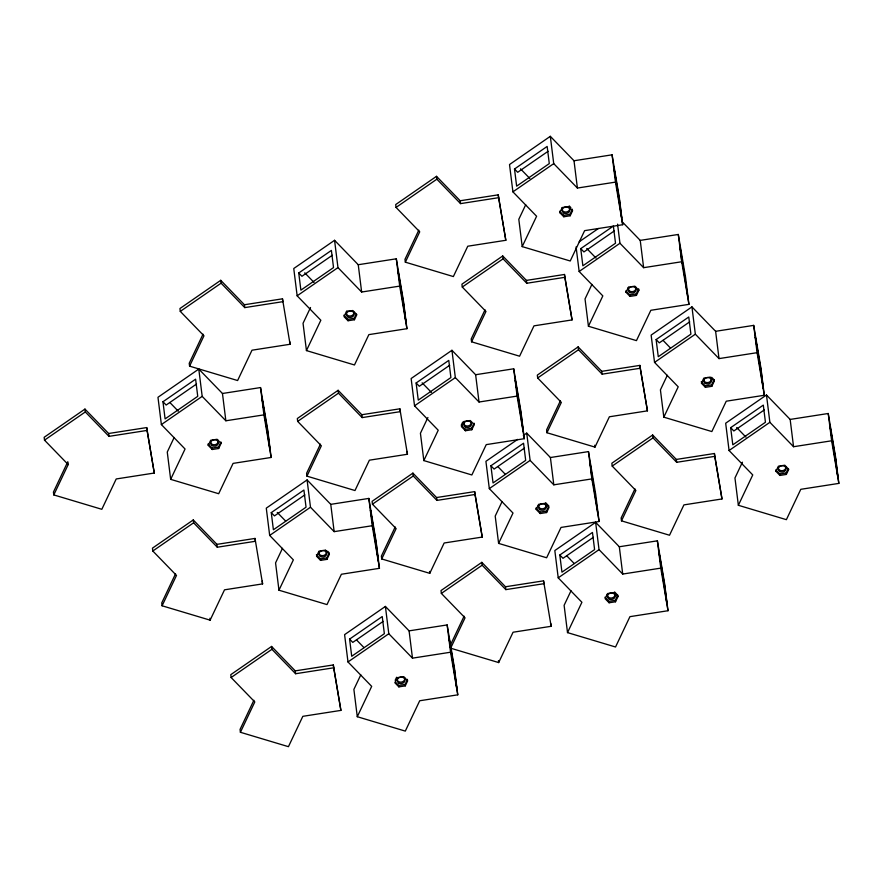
<?xml version="1.0" encoding="UTF-8"?>
<svg xmlns="http://www.w3.org/2000/svg" width="883" height="883" viewBox="0 0 883 883"><rect width="100%" height="100%" fill="white"/><g stroke="black" fill="none" stroke-linecap="round" stroke-linejoin="round"><path stroke-width="1.32" d="M67.825 461.71L53.433 492.063L53.797 494.921L101.821 509.303L116.214 478.961L154.282 473.034L146.71 427.571L108.631 433.498L84.956 409.083L44.15 437.295L44.503 440.153L68.19 464.568L53.797 494.921M203.035 334.171L189.216 363.299L189.58 366.158L237.604 380.54L251.997 350.198L290.066 344.271L289.712 341.412M189.58 366.158L203.962 335.816L180.287 311.39L179.933 308.531L220.739 280.319L244.414 304.745L244.779 307.604L282.847 301.677L282.483 298.818L244.414 304.745M174.172 437.482L167.262 452.052L170.662 479.348L218.686 493.729L233.079 463.387L271.147 457.46L267.748 430.164L260.529 387.56L222.461 393.487L198.785 369.072L157.969 397.284L161.379 424.58L185.055 449.006L170.662 479.348M208.256 445.385L210.673 440.275L217.086 439.281L221.07 443.398L218.653 448.509L212.24 449.502L208.256 445.385L208.079 443.961L212.063 448.067L212.24 449.502M218.653 448.509L218.476 447.074L220.893 441.964L221.07 443.398M175.551 573.784L161.744 602.923L162.097 605.782L210.121 620.164L224.514 589.822L262.582 583.895L262.229 581.036M162.097 605.782L176.49 575.429L152.814 551.014L152.45 548.155L193.256 519.944L216.942 544.358L217.295 547.217L255.364 541.29L255.01 538.431L216.942 544.358M310.529 307.505L303.046 323.288L306.445 350.584L354.469 364.977L368.862 334.624L406.931 328.697L403.531 301.401L396.312 258.807L358.244 264.723L334.558 240.308L293.752 268.52L297.152 295.816L320.838 320.242L306.445 350.584M354.436 319.745L356.853 314.635L352.869 310.518L346.456 311.522L344.039 316.633L348.023 320.739L354.436 319.745L354.26 318.31L356.191 314.227M418.796 230.187L404.977 259.315L405.341 262.174L453.365 276.567L467.758 246.214L505.827 240.286L498.244 194.834L460.175 200.761L436.5 176.335L395.694 204.558L396.048 207.417L419.723 231.832L405.341 262.174M320.419 444.16L306.6 473.288L306.953 476.147L354.988 490.54L369.381 460.186L407.449 454.259L407.096 451.401M306.953 476.147L321.346 445.805L297.67 421.39L297.317 418.531L338.123 390.308L361.798 414.734L362.151 417.593L400.231 411.666L399.867 408.807L361.798 414.734M282.472 548.343L275.562 562.913L278.962 590.208L326.997 604.59L341.39 574.248L379.458 568.321L376.059 541.025L368.829 498.42L330.761 504.348L307.085 479.933L266.28 508.144L269.679 535.44L293.355 559.866L278.962 590.208M253.874 700.296L240.055 729.424L240.408 732.283L288.443 746.676L302.836 716.323L340.904 710.396L333.321 664.943L295.253 670.87L271.578 646.444L230.772 674.667L231.125 677.515L254.801 701.941L240.408 732.283M326.953 559.369L329.381 554.259L325.386 550.142L318.984 551.135L316.555 556.246L320.54 560.363L326.953 559.369L326.776 557.935L329.204 552.824L327.604 551.18M525.716 204.746L518.807 219.304L522.206 246.611L570.23 260.993L584.623 230.651L622.692 224.724L619.292 197.417L612.074 154.823L574.005 160.75L550.319 136.324L509.513 164.547L512.913 191.843L536.599 216.258L522.206 246.611M427.913 417.504L420.429 433.277L423.829 460.584L471.853 474.966L486.246 444.624L524.314 438.696L520.915 411.39L513.696 368.796L475.628 374.723L451.941 350.297L411.136 378.52L414.535 405.816L438.222 430.231L423.829 460.584M485.021 309.823L471.202 338.951L471.566 341.809L519.59 356.202L533.983 325.849L572.052 319.922L564.48 274.47L526.4 280.397L502.725 255.971L461.919 284.183L462.273 287.041L485.959 311.467L471.566 341.809M395.198 526.963L381.379 556.102L381.732 558.961L429.767 573.343L444.16 543.001L482.228 537.074L474.646 491.621L436.577 497.537L412.902 473.122L372.096 501.334L372.449 504.193L396.125 528.619L381.732 558.961M559.8 212.648L562.217 207.538L568.63 206.545L572.614 210.651L570.197 215.761L563.784 216.765L559.8 212.648L559.623 211.225L563.608 215.331L563.784 216.765M462.692 422.129L461.235 425.198L465.231 429.304L465.407 430.738L471.82 429.734L474.237 424.624L474.061 423.2L471.643 428.31L471.82 429.734M570.197 215.761L570.021 214.337L572.438 209.227M360.794 674.855L353.884 689.413L357.284 716.72L405.308 731.102L419.701 700.76L457.769 694.833L454.37 667.526L447.151 624.932L409.083 630.859L385.396 606.433L344.591 634.645L347.99 661.952L371.677 686.367L357.284 716.72M395.176 680.307L396.633 677.239M591.941 284.381L585.032 298.94L588.431 326.246L636.455 340.628L650.848 310.286L688.928 304.359L685.517 277.052L678.299 234.459L640.23 240.386L622.228 221.821M405.275 685.87L407.692 680.76L403.708 676.654L397.295 677.647L394.878 682.758L398.862 686.875L405.275 685.87L405.098 684.446L407.516 679.336M502.107 501.522L495.208 516.091L498.608 543.387L546.632 557.769L561.025 527.427L599.093 521.5L595.694 494.204L588.475 451.599L550.407 457.526L526.721 433.111L523.321 435.462M588.431 326.246L602.824 295.893L579.149 271.478L576.08 246.909M560.418 400.75L546.599 429.878L546.952 432.736L594.987 447.118L609.38 416.776L647.449 410.849L639.866 365.396L601.798 371.324L578.122 346.898L537.317 375.109L537.67 377.968L561.345 402.394L546.952 432.736M464.105 616.191L450.286 645.33L450.65 648.188L498.674 662.57L513.067 632.228L551.135 626.301L550.782 623.442M498.608 543.387L513.001 513.045L489.314 488.619L485.915 461.323L517.659 439.381M450.65 648.188L465.032 617.835L441.357 593.42L441.003 590.561L481.809 562.35L505.484 586.765L505.849 589.623L543.917 583.696L543.553 580.837L505.484 586.765M626.025 292.284L628.442 287.174L634.855 286.18L638.851 290.286L636.422 295.397L630.009 296.401L626.025 292.284L625.848 290.86L629.833 294.966L630.009 296.401M636.422 295.397L636.246 293.973L638.663 288.862L638.851 290.286M536.202 509.436L538.619 504.325L545.032 503.321L549.016 507.438L546.599 512.548L540.186 513.542L536.202 509.436L536.014 508.001L540.01 512.118L540.186 513.542M546.599 512.548L546.422 511.114L548.84 506.003L545.65 502.714M667.327 375.297L660.418 389.867L663.817 417.162L711.853 431.555L726.245 401.202L764.314 395.275L760.914 367.979L753.696 325.386L715.616 331.302L691.941 306.887L651.135 335.099L654.535 362.394L678.21 386.82L663.817 417.162M571.025 590.749L564.116 605.319L567.515 632.614L615.539 646.996L629.932 616.654L668.001 610.727L664.601 583.431L657.382 540.826L619.314 546.754L595.628 522.339L554.822 550.551L558.222 577.846L581.908 602.272L567.515 632.614M634.954 488.862L621.135 517.99L621.489 520.849L669.524 535.241L683.917 504.888L721.985 498.961L714.402 453.509L676.334 459.436L652.658 435.01L611.853 463.222L612.206 466.081L635.881 490.506L621.489 520.849M711.819 386.324L714.237 381.213L710.252 377.096L703.839 378.101L701.411 383.211L705.407 387.317L711.819 386.324L711.632 384.889L714.06 379.778L711.665 377.317M615.506 601.776L617.923 596.665L613.939 592.548L607.526 593.542L605.109 598.652L609.093 602.769L615.506 601.776L615.33 600.341L617.747 595.23L614.557 591.941M742.437 462.206L734.954 477.979L738.354 505.286L786.389 519.668L800.782 489.314L838.85 483.398L835.45 456.092L828.232 413.498L790.153 419.425L766.477 394.999L725.671 423.211L729.071 450.518L752.746 474.933L738.354 505.286M775.947 471.323L778.376 466.213L784.788 465.22L788.773 469.326L786.345 474.436L779.943 475.44L775.947 471.323L775.771 469.888L779.755 474.005L779.943 475.44M786.345 474.436L786.168 473.012L788.111 468.917M180.287 311.39L221.092 283.178L220.739 280.319M44.503 440.153L85.309 411.942L84.956 409.083M298.741 272.99L331.39 250.419L333.531 267.571L300.882 290.143L298.741 272.99L301.931 276.28L332.328 255.264M396.048 207.417L436.853 179.194L436.5 176.335M297.152 295.816L337.968 267.604L334.558 240.308M162.958 401.754L195.607 379.182L197.748 396.335L165.099 418.895L162.958 401.754L166.147 405.043L196.545 384.028M514.502 169.006L547.151 146.435L549.292 163.587L516.643 186.158L514.502 169.006L517.692 172.295L548.089 151.291M161.379 424.58L202.185 396.368L198.785 369.072M512.913 191.843L553.729 163.631L550.319 136.324M462.273 287.041L503.078 258.829L502.725 255.971M297.67 421.39L338.476 393.167L338.123 390.308M579.149 241.821L598.409 228.498M580.738 248.642L613.376 226.07L615.517 243.222L582.868 265.794L580.738 248.642L583.928 251.931L614.314 230.916M152.814 551.014L193.62 522.802L193.256 519.944M416.125 382.979L448.774 360.407L450.904 377.56L418.266 400.131L416.125 382.979L419.315 386.268L449.712 365.264M579.149 271.478L619.954 243.267L617.57 224.15M414.535 405.816L455.341 377.604L451.941 350.297M271.269 512.615L303.907 490.043L306.048 507.195L273.399 529.767L271.269 512.615L274.458 515.904L304.845 494.888M269.679 535.44L310.485 507.228L307.085 479.933M537.67 377.968L578.475 349.756L578.122 346.898M372.449 504.193L413.255 475.981L412.902 473.122M656.124 339.569L688.773 316.997L690.903 334.149L658.265 356.721L656.124 339.569L659.314 342.858L689.711 321.842M490.904 465.794L523.553 443.222L525.683 460.374L493.045 482.946L490.904 465.794L494.094 469.083L524.491 448.067M654.535 362.394L695.34 334.182L691.941 306.887M489.314 488.619L530.12 460.407L526.721 433.111M231.125 677.515L271.931 649.303L271.578 646.444M349.58 639.115L382.229 616.544L384.359 633.696L351.721 656.268L349.58 639.115L352.77 642.405L383.167 621.389M612.206 466.081L653.012 437.869L652.658 435.01M441.357 593.42L482.162 565.208L481.809 562.35M347.99 661.952L388.796 633.74L385.396 606.433M730.66 427.681L763.309 405.109L765.44 422.262L732.802 444.833L730.66 427.681L733.85 430.97L764.248 409.955M559.811 555.021L592.46 532.449L594.601 549.601L561.952 572.173L559.811 555.021L563.001 558.31L593.398 537.294M729.071 450.518L769.877 422.306L766.477 394.999M558.222 577.846L599.038 549.634L595.628 522.339M436.853 179.194L460.54 203.62L498.608 197.693L498.244 194.834M553.729 163.631L577.405 188.046L615.473 182.119L612.074 154.823M563.608 215.331L570.021 214.337M337.968 267.604L361.644 292.03L399.712 286.103L396.312 258.807M503.078 258.829L526.765 283.255L564.833 277.328L564.48 274.47M619.954 243.267L643.63 267.681L681.698 261.754L678.299 234.459M343.862 315.198L347.847 319.315L354.26 318.31M629.833 294.966L636.246 293.973M85.309 411.942L108.995 436.357L147.064 430.429L146.71 427.571M202.185 396.368L225.86 420.783L263.929 414.867L260.529 387.56M578.475 349.756L602.151 374.171L640.219 368.255L639.866 365.396M695.34 334.182L719.016 358.608L757.095 352.681L753.696 325.386M455.341 377.604L479.028 402.019L517.096 396.092L513.696 368.796M212.063 448.067L218.476 447.074M701.234 381.776L705.23 385.893L711.632 384.889M465.231 429.304L471.643 428.31M653.012 437.869L676.687 462.295L714.755 456.368L714.402 453.509M413.255 475.981L436.93 500.396L475.01 494.48L474.646 491.621M769.877 422.306L793.552 446.721L831.631 440.794L828.232 413.498M530.12 460.407L553.807 484.833L591.875 478.906L588.475 451.599M310.485 507.228L334.16 531.643L372.229 525.727L368.829 498.42M779.755 474.005L786.168 473.012M540.01 512.118L546.422 511.114M316.379 554.822L320.363 558.928L326.776 557.935M599.038 549.634L622.714 574.06L660.782 568.133L657.382 540.826M604.932 597.228L608.917 601.345L615.33 600.341M271.931 649.303L295.606 673.729L333.686 667.802L333.321 664.943M388.796 633.74L412.482 658.155L450.551 652.228L447.151 624.932M395.496 682.151L398.686 685.44L405.098 684.446M569.248 205.938L570.848 207.582M520.506 168.852L529.811 178.443M586.731 248.487L596.036 258.079M663.056 340.363L670.506 348.045M736.665 427.527L745.969 437.118M474.237 424.624L470.253 420.518L463.84 421.511L461.423 426.621L465.407 430.738M422.129 382.825L431.434 392.416M497.835 466.588L505.286 474.27M304.745 272.825L314.05 282.428M566.754 555.815L574.193 563.497M338.476 393.167L362.151 417.593M221.092 283.178L244.779 307.604M482.162 565.208L505.849 589.623M277.273 512.449L285.639 521.08M169.9 402.549L178.267 411.18M356.511 639.921L363.962 647.592M193.62 522.802L217.295 547.217M831.631 440.794L838.85 483.398M757.095 352.681L764.314 395.275M681.698 261.754L688.928 304.359M714.755 456.368L721.985 498.961M615.473 182.119L622.692 224.724M640.219 368.255L647.449 410.849M660.782 568.133L668.001 610.727M564.833 277.328L572.052 319.922M591.875 478.906L599.093 521.5M498.608 197.693L505.827 240.286M517.096 396.092L524.314 438.696M543.553 580.837L551.135 626.301M475.01 494.48L482.228 537.074M399.712 286.103L406.931 328.697M450.551 652.228L457.769 694.833M399.867 408.807L407.449 454.259M372.229 525.727L379.458 568.321M282.483 298.818L290.066 344.271M333.686 667.802L340.904 710.396M263.929 414.867L271.147 457.46M255.01 538.431L262.582 583.895M147.064 430.429L154.282 473.034M790.153 419.425L793.552 446.721M715.616 331.302L719.016 358.608M714.06 379.778L714.237 381.213M705.23 385.893L705.407 387.317M687.846 297.24L679.932 246.004L682.062 263.156M676.334 459.436L676.687 462.295M640.23 240.386L643.63 267.681M601.798 371.324L602.151 374.171M574.005 160.75L577.405 188.046M619.314 546.754L622.714 574.06M617.747 595.23L617.923 596.665M594.745 445.22L594.987 447.118M608.917 601.345L609.093 602.769M598.023 514.381L590.098 463.156L592.239 480.308M550.407 457.526L553.807 484.833M526.4 280.397L526.765 283.255M460.175 200.761L460.54 203.62M475.628 374.723L479.028 402.019M498.442 660.661L498.674 662.57M436.577 497.537L436.93 500.396M429.524 571.433L429.767 573.343M409.083 630.859L412.482 658.155M358.244 264.723L361.644 292.03M398.686 685.44L398.862 686.875M347.847 319.315L348.023 320.739M330.761 504.348L334.16 531.643M320.363 558.928L320.54 560.363M295.253 670.87L295.606 673.729M222.461 393.487L225.86 420.783M209.889 618.255L210.121 620.164M108.631 433.498L108.995 436.357M67.947 462.67L68.19 464.568M471.323 422.162A3.896 3.234 -7.1 0 1 467.504 426.014A3.896 3.234 -7.1 0 1 463.619 422.516M785.848 466.864A3.896 3.234 -7.1 0 1 782.548 470.661A3.896 3.234 -7.1 0 1 778.155 468.067M326.456 551.798A3.896 3.234 -7.1 0 1 322.648 555.639A3.896 3.234 -7.1 0 1 318.752 552.14M325.672 550.275A3.896 3.234 -7.1 0 1 326.191 550.992M711.323 379.602A3.896 3.234 -7.1 0 1 706.996 382.593A3.896 3.234 -7.1 0 1 703.619 379.105M569.701 208.189A3.896 3.234 -7.1 0 1 566.389 211.986A3.896 3.234 -7.1 0 1 562.007 209.392M561.996 208.543A3.896 3.234 -7.1 0 1 562.25 207.715M546.102 504.977A3.896 3.234 -7.1 0 1 542.283 508.818A3.896 3.234 -7.1 0 1 538.398 505.33M635.65 287.019A3.896 3.234 -7.1 0 1 633.122 291.522A3.896 3.234 -7.1 0 1 628.232 289.028M628.221 288.178A3.896 3.234 -7.1 0 1 628.475 287.35M404.502 677.493A3.896 3.234 -7.1 0 1 401.467 682.095A3.896 3.234 -7.1 0 1 397.074 678.652M217.88 440.131A3.896 3.234 -7.1 0 1 215.353 444.624A3.896 3.234 -7.1 0 1 210.463 442.129M615.021 595.054A3.896 3.234 -7.1 0 1 610.694 598.045A3.896 3.234 -7.1 0 1 607.305 594.557M353.94 312.174A3.896 3.234 -7.1 0 1 350.628 315.971A3.896 3.234 -7.1 0 1 346.246 313.377M346.489 311.699A3.896 3.234 -7.1 0 1 346.986 310.937M835.638 459.127L829.854 425.043L837.768 476.279L835.638 459.127M761.102 371.003L755.318 336.931L763.232 388.156L761.102 371.003M619.48 200.452L613.707 166.368L621.621 217.604L619.48 200.452M664.789 586.455L659.016 552.383L666.93 603.608L664.789 586.455M521.102 414.425L515.319 380.341L523.244 431.577L521.102 414.425M403.719 304.425L397.946 270.353L405.86 321.578L403.719 304.425M454.557 670.561L448.785 636.477L456.699 687.714L454.557 670.561M376.235 544.049L370.463 509.977L378.377 561.202L376.235 544.049M267.935 433.189L262.163 399.116L270.077 450.341L267.935 433.189M465.319 426.875A3.896 3.234 -7.1 0 0 471.511 424.447A3.896 3.234 -7.1 0 0 466.136 421.268A3.896 3.234 -7.1 0 0 465.319 426.875M779.844 471.577A3.896 3.234 -7.1 0 0 786.036 469.149A3.896 3.234 -7.1 0 0 780.66 465.97A3.896 3.234 -7.1 0 0 779.844 471.577M320.452 556.511A3.896 3.234 -7.1 0 0 326.644 554.071A3.896 3.234 -7.1 0 0 321.269 550.893A3.896 3.234 -7.1 0 0 320.452 556.511M705.307 383.465A3.896 3.234 -7.1 0 0 711.499 381.026A3.896 3.234 -7.1 0 0 706.135 377.847A3.896 3.234 -7.1 0 0 705.307 383.465M563.696 212.902A3.896 3.234 -7.1 0 0 569.888 210.474A3.896 3.234 -7.1 0 0 564.513 207.295A3.896 3.234 -7.1 0 0 563.696 212.902M540.098 509.69A3.896 3.234 -7.1 0 0 546.29 507.25A3.896 3.234 -7.1 0 0 540.915 504.072A3.896 3.234 -7.1 0 0 540.098 509.69M629.921 292.538A3.896 3.234 -7.1 0 0 636.113 290.11A3.896 3.234 -7.1 0 0 630.738 286.931A3.896 3.234 -7.1 0 0 629.921 292.538M398.774 683.012A3.896 3.234 -7.1 0 0 404.966 680.583A3.896 3.234 -7.1 0 0 399.591 677.404A3.896 3.234 -7.1 0 0 398.774 683.012M212.152 445.639A3.896 3.234 -7.1 0 0 218.344 443.211A3.896 3.234 -7.1 0 0 212.969 440.032A3.896 3.234 -7.1 0 0 212.152 445.639M609.005 598.917A3.896 3.234 -7.1 0 0 615.197 596.478A3.896 3.234 -7.1 0 0 609.822 593.299A3.896 3.234 -7.1 0 0 609.005 598.917M347.935 316.887A3.896 3.234 -7.1 0 0 354.127 314.447A3.896 3.234 -7.1 0 0 348.752 311.269A3.896 3.234 -7.1 0 0 347.935 316.887"/></g></svg>
